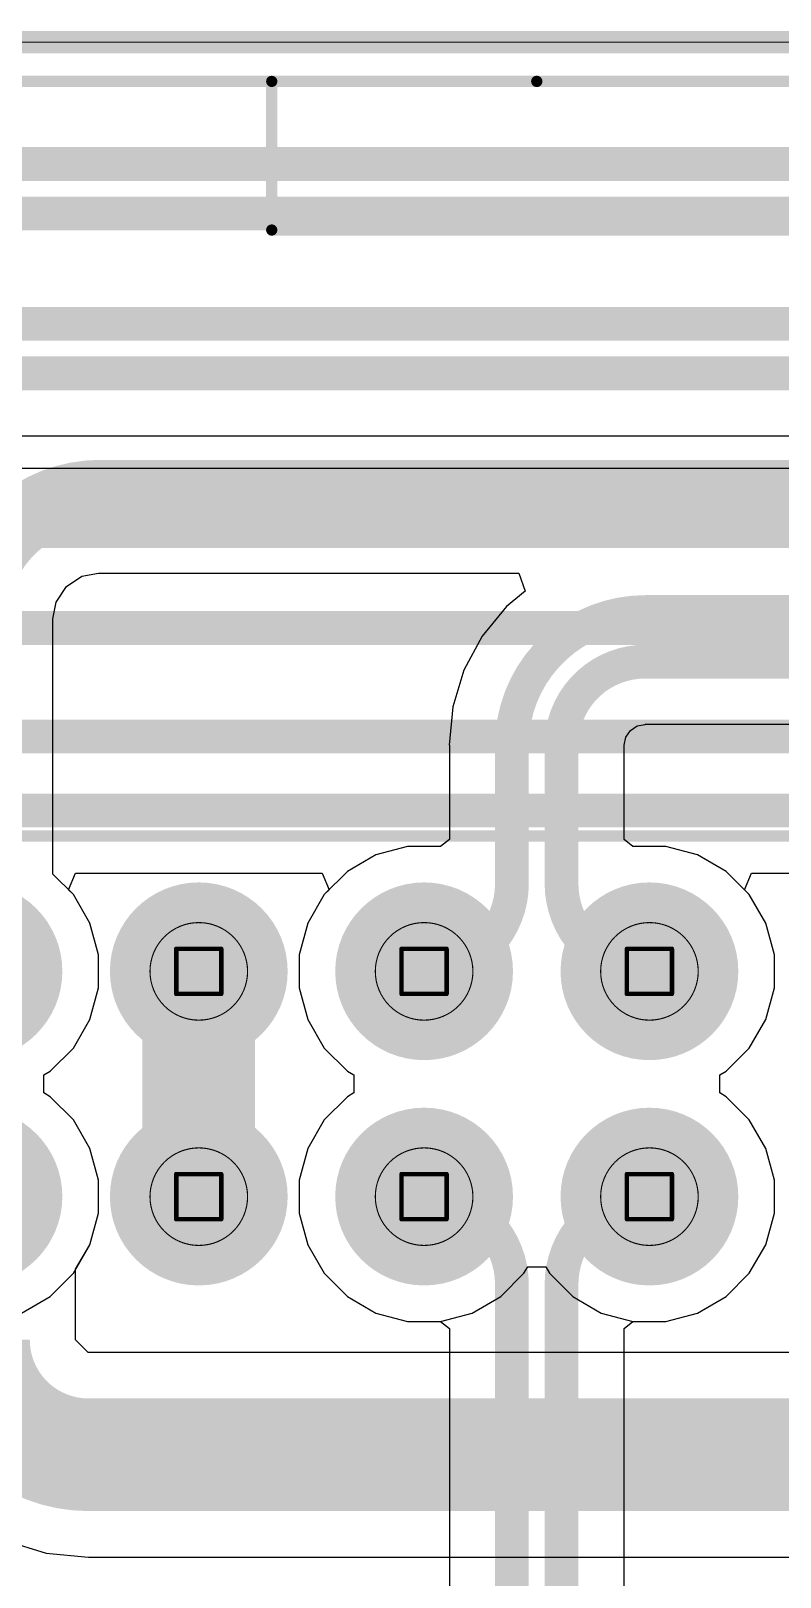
# Model space of a CAD drawing. Header units: inches. Extents: x 0 to 289, y 0 to 168.
# Drawn here: x 38.21 to 46.66, y 82.7 to 100.13 of the extents above; entities that cross this region are included whole.
import ezdxf

# ---------------------------------------------------------------- set-up
doc = ezdxf.new("R2010")
doc.units = ezdxf.units.IN
for name, color, linetype in [('Board Outline', 216, 'Continuous'), ('Bottom Layer', 5, 'Continuous'), ('Bottom Overlay', 54, 'Continuous'), ('Bottom Solder', 6, 'Continuous'), ('Dimension', 6, 'Continuous'), ('Drill Drawing', 1, 'Continuous'), ('Multi-Layer', 9, 'Continuous'), ('Pad Holes', 156, 'Continuous'), ('Top Layer', 1, 'Continuous'), ('Top Solder', 216, 'Continuous')]:
    doc.layers.add(name, color=color, linetype=linetype)

# ---------------------------------------------------------------- blocks, each defined once
blk = doc.blocks.new('SSW_110_02_G_D_RA_N_B_55')
at = {"layer": 'Bottom Layer'}
h = blk.add_hatch(color=5, dxfattribs=at)
edge = h.paths.add_edge_path()
edge.add_arc((-1.27, 1.27), 0.9, 0, 360)
h = blk.add_hatch(color=5, dxfattribs=at)
edge = h.paths.add_edge_path()
edge.add_arc((1.27, 1.27), 0.9, 0, 360)
h = blk.add_hatch(color=5, dxfattribs=at)
edge = h.paths.add_edge_path()
edge.add_arc((3.81, 1.27), 0.9, 0, 360)
h = blk.add_hatch(color=5, dxfattribs=at)
edge = h.paths.add_edge_path()
edge.add_arc((6.35, 1.27), 0.9, 0, 360)
h = blk.add_hatch(color=5, dxfattribs=at)
edge = h.paths.add_edge_path()
edge.add_arc((-1.27, -1.27), 0.9, 0, 360)
h = blk.add_hatch(color=5, dxfattribs=at)
edge = h.paths.add_edge_path()
edge.add_arc((1.27, -1.27), 0.9, 0, 360)
h = blk.add_hatch(color=5, dxfattribs=at)
edge = h.paths.add_edge_path()
edge.add_arc((3.81, -1.27), 0.9, 0, 360)
h = blk.add_hatch(color=5, dxfattribs=at)
edge = h.paths.add_edge_path()
edge.add_arc((6.35, -1.27), 0.9, 0, 360)
at = {"layer": 'Bottom Solder'}
h = blk.add_hatch(color=6, dxfattribs=at)
edge = h.paths.add_edge_path()
edge.add_arc((-1.27, 1.27), 1.002, 0, 360)
h = blk.add_hatch(color=6, dxfattribs=at)
edge = h.paths.add_edge_path()
edge.add_arc((1.27, 1.27), 1.002, 0, 360)
h = blk.add_hatch(color=6, dxfattribs=at)
edge = h.paths.add_edge_path()
edge.add_arc((3.81, 1.27), 1.002, 0, 360)
h = blk.add_hatch(color=6, dxfattribs=at)
edge = h.paths.add_edge_path()
edge.add_arc((6.35, 1.27), 1.002, 0, 360)
h = blk.add_hatch(color=6, dxfattribs=at)
edge = h.paths.add_edge_path()
edge.add_arc((-1.27, -1.27), 1.002, 0, 360)
h = blk.add_hatch(color=6, dxfattribs=at)
edge = h.paths.add_edge_path()
edge.add_arc((1.27, -1.27), 1.002, 0, 360)
h = blk.add_hatch(color=6, dxfattribs=at)
edge = h.paths.add_edge_path()
edge.add_arc((3.81, -1.27), 1.002, 0, 360)
h = blk.add_hatch(color=6, dxfattribs=at)
edge = h.paths.add_edge_path()
edge.add_arc((6.35, -1.27), 1.002, 0, 360)
at = {"layer": 'Multi-Layer'}
h = blk.add_hatch(color=9, dxfattribs=at)
edge = h.paths.add_edge_path()
edge.add_arc((-1.27, 1.27), 0.9, 0, 360)
h = blk.add_hatch(color=9, dxfattribs=at)
edge = h.paths.add_edge_path()
edge.add_arc((1.27, 1.27), 0.9, 0, 360)
h = blk.add_hatch(color=9, dxfattribs=at)
edge = h.paths.add_edge_path()
edge.add_arc((3.81, 1.27), 0.9, 0, 360)
h = blk.add_hatch(color=9, dxfattribs=at)
edge = h.paths.add_edge_path()
edge.add_arc((6.35, 1.27), 0.9, 0, 360)
h = blk.add_hatch(color=9, dxfattribs=at)
edge = h.paths.add_edge_path()
edge.add_arc((-1.27, -1.27), 0.9, 0, 360)
h = blk.add_hatch(color=9, dxfattribs=at)
edge = h.paths.add_edge_path()
edge.add_arc((1.27, -1.27), 0.9, 0, 360)
h = blk.add_hatch(color=9, dxfattribs=at)
edge = h.paths.add_edge_path()
edge.add_arc((3.81, -1.27), 0.9, 0, 360)
h = blk.add_hatch(color=9, dxfattribs=at)
edge = h.paths.add_edge_path()
edge.add_arc((6.35, -1.27), 0.9, 0, 360)
at = {"layer": 'Pad Holes'}
h = blk.add_hatch(color=7, dxfattribs=at)
edge = h.paths.add_edge_path()
edge.add_arc((-1.27, 1.27), 0.52, 0, 360)
h = blk.add_hatch(color=7, dxfattribs=at)
edge = h.paths.add_edge_path()
edge.add_arc((1.27, 1.27), 0.52, 0, 360)
h = blk.add_hatch(color=7, dxfattribs=at)
edge = h.paths.add_edge_path()
edge.add_arc((3.81, 1.27), 0.52, 0, 360)
h = blk.add_hatch(color=7, dxfattribs=at)
edge = h.paths.add_edge_path()
edge.add_arc((-1.27, -1.27), 0.52, 0, 360)
h = blk.add_hatch(color=7, dxfattribs=at)
edge = h.paths.add_edge_path()
edge.add_arc((1.27, -1.27), 0.52, 0, 360)
h = blk.add_hatch(color=7, dxfattribs=at)
edge = h.paths.add_edge_path()
edge.add_arc((3.81, -1.27), 0.52, 0, 360)
at = {"layer": 'Top Layer'}
h = blk.add_hatch(color=1, dxfattribs=at)
edge = h.paths.add_edge_path()
edge.add_arc((-1.27, 1.27), 0.9, 0, 360)
h = blk.add_hatch(color=1, dxfattribs=at)
edge = h.paths.add_edge_path()
edge.add_arc((1.27, 1.27), 0.9, 0, 360)
h = blk.add_hatch(color=1, dxfattribs=at)
edge = h.paths.add_edge_path()
edge.add_arc((3.81, 1.27), 0.9, 0, 360)
h = blk.add_hatch(color=1, dxfattribs=at)
edge = h.paths.add_edge_path()
edge.add_arc((6.35, 1.27), 0.9, 0, 360)
h = blk.add_hatch(color=1, dxfattribs=at)
edge = h.paths.add_edge_path()
edge.add_arc((-1.27, -1.27), 0.9, 0, 360)
h = blk.add_hatch(color=1, dxfattribs=at)
edge = h.paths.add_edge_path()
edge.add_arc((1.27, -1.27), 0.9, 0, 360)
h = blk.add_hatch(color=1, dxfattribs=at)
edge = h.paths.add_edge_path()
edge.add_arc((3.81, -1.27), 0.9, 0, 360)
h = blk.add_hatch(color=1, dxfattribs=at)
edge = h.paths.add_edge_path()
edge.add_arc((6.35, -1.27), 0.9, 0, 360)
at = {"layer": 'Top Solder'}
h = blk.add_hatch(color=216, dxfattribs=at)
edge = h.paths.add_edge_path()
edge.add_arc((-1.27, 1.27), 1.002, 0, 360)
h = blk.add_hatch(color=216, dxfattribs=at)
edge = h.paths.add_edge_path()
edge.add_arc((1.27, 1.27), 1.002, 0, 360)
h = blk.add_hatch(color=216, dxfattribs=at)
edge = h.paths.add_edge_path()
edge.add_arc((3.81, 1.27), 1.002, 0, 360)
h = blk.add_hatch(color=216, dxfattribs=at)
edge = h.paths.add_edge_path()
edge.add_arc((6.35, 1.27), 1.002, 0, 360)
h = blk.add_hatch(color=216, dxfattribs=at)
edge = h.paths.add_edge_path()
edge.add_arc((-1.27, -1.27), 1.002, 0, 360)
h = blk.add_hatch(color=216, dxfattribs=at)
edge = h.paths.add_edge_path()
edge.add_arc((1.27, -1.27), 1.002, 0, 360)
h = blk.add_hatch(color=216, dxfattribs=at)
edge = h.paths.add_edge_path()
edge.add_arc((3.81, -1.27), 1.002, 0, 360)
h = blk.add_hatch(color=216, dxfattribs=at)
edge = h.paths.add_edge_path()
edge.add_arc((6.35, -1.27), 1.002, 0, 360)
at = {"layer": 'Bottom Overlay'}
for points in [[(12.955, -2.794, 0.127, 0.127, 0), (-12.955, -2.794, 0.127, 0.127, 0)], [(2.988, -9.627, 0.127, 0.127, 0), (-2.988, -9.627, 0.127, 0.127, 0)], [(2.988, -9.627, 0.127, 0.127, 0), (2.988, -11.303, 0.127, 0.127, 0)], [(12.955, -11.304, 0.127, 0.127, 0), (-12.955, -11.304, 0.127, 0.127, 0)], [(0, -11.303, 0.127, 0.127, 0), (-2.988, -11.303, 0.127, 0.127, 0)], [(2.988, -11.303, 0.127, 0.127, 0), (0, -11.303, 0.127, 0.127, 0)]]:
    blk.add_lwpolyline(points, format="xyseb", dxfattribs=at)
for points in [[(2.956, -9.627, 0.0635, 0.0635, 1), (3.019, -9.627, 0.0635, 0.0635, 1)], [(2.956, -9.627, 0.0635, 0.0635, 1), (3.019, -9.627, 0.0635, 0.0635, 1)], [(-0.032, -11.303, 0.0635, 0.0635, 1), (0.032, -11.303, 0.0635, 0.0635, 1)], [(-0.032, -11.303, 0.0635, 0.0635, 1), (0.032, -11.303, 0.0635, 0.0635, 1)], [(2.956, -11.303, 0.0635, 0.0635, 1), (3.019, -11.303, 0.0635, 0.0635, 1)], [(2.956, -11.303, 0.0635, 0.0635, 1), (3.019, -11.303, 0.0635, 0.0635, 1)]]:
    blk.add_lwpolyline(points, format="xyseb", close=True, dxfattribs=at)

msp = doc.modelspace()

# ---------------------------------------------------------------- linework, layer by layer
at = {"layer": 'Board Outline'}
msp.add_lwpolyline([(0, 100, 0.254, 0.254, 0), (145.27, 100, 0.254, 0.254, 0)], format="xyseb", dxfattribs=at)
at = {"layer": 'Bottom Layer'}
for p, q in [((38.614, 93.862), (38.787, 93.978)), ((38.787, 93.978), (38.976, 94.015)), ((38.976, 94.015), (38.992, 94.013)), ((38.992, 94.013), (43.713, 94.013)), ((43.713, 94.013), (43.785, 93.81)), ((38.498, 93.688), (38.614, 93.862)), ((43.785, 93.81), (43.574, 93.637)), ((38.46, 93.499), (38.498, 93.688)), ((43.574, 93.637), (43.3, 93.302)), ((38.462, 93.483), (38.46, 93.499)), ((38.462, 90.619), (38.462, 93.483)), ((43.3, 93.302), (43.095, 92.92)), ((43.095, 92.92), (42.97, 92.505)), ((42.97, 92.505), (42.927, 92.074)), ((44.92, 92.164), (44.971, 92.24)), ((44.971, 92.24), (45.047, 92.292)), ((45.047, 92.292), (45.137, 92.309)), ((45.137, 92.309), (45.137, 92.312)), ((45.137, 92.312), (50.797, 92.312)), ((42.927, 92.074), (42.932, 92.074)), ((42.932, 92.074), (42.932, 91.01)), ((44.9, 91.01), (44.9, 92.074)), ((44.9, 92.074), (44.902, 92.074)), ((44.902, 92.074), (44.92, 92.164)), ((42.932, 91.01), (42.831, 90.932)), ((45, 90.932), (44.9, 91.01)), ((42.102, 90.837), (41.781, 90.651)), ((42.46, 90.932), (42.102, 90.837)), ((42.831, 90.932), (42.46, 90.932)), ((45.371, 90.932), (45, 90.932)), ((45.729, 90.837), (45.371, 90.932)), ((46.05, 90.651), (45.729, 90.837)), ((41.781, 90.651), (41.519, 90.389)), ((46.312, 90.389), (46.05, 90.651)), ((38.692, 90.389), (38.462, 90.619)), ((38.878, 90.068), (38.692, 90.389)), ((41.519, 90.389), (41.334, 90.068)), ((46.498, 90.068), (46.312, 90.389)), ((38.974, 89.71), (38.878, 90.068)), ((41.334, 90.068), (41.238, 89.71)), ((46.594, 89.71), (46.498, 90.068)), ((38.974, 89.339), (38.974, 89.71)), ((41.238, 89.71), (41.238, 89.339)), ((46.594, 89.339), (46.594, 89.71)), ((38.878, 88.981), (38.974, 89.339)), ((41.238, 89.339), (41.334, 88.981)), ((46.498, 88.981), (46.594, 89.339)), ((38.692, 88.66), (38.878, 88.981)), ((41.334, 88.981), (41.519, 88.66)), ((46.312, 88.66), (46.498, 88.981)), ((38.43, 88.398), (38.692, 88.66)), ((41.519, 88.66), (41.781, 88.398)), ((46.05, 88.398), (46.312, 88.66)), ((38.358, 88.356), (38.43, 88.398)), ((41.781, 88.398), (41.853, 88.356)), ((45.978, 88.356), (46.05, 88.398)), ((38.358, 88.153), (38.358, 88.356)), ((41.853, 88.356), (41.853, 88.153)), ((45.978, 88.153), (45.978, 88.356)), ((38.43, 88.111), (38.358, 88.153)), ((38.692, 87.849), (38.43, 88.111)), ((41.781, 88.111), (41.519, 87.849)), ((41.853, 88.153), (41.781, 88.111)), ((46.05, 88.111), (45.978, 88.153)), ((46.312, 87.849), (46.05, 88.111)), ((38.878, 87.528), (38.692, 87.849)), ((41.519, 87.849), (41.334, 87.528)), ((46.498, 87.528), (46.312, 87.849)), ((38.974, 87.17), (38.878, 87.528)), ((41.334, 87.528), (41.238, 87.17)), ((46.594, 87.17), (46.498, 87.528)), ((38.974, 86.799), (38.974, 87.17)), ((41.238, 87.17), (41.238, 86.799)), ((46.594, 86.799), (46.594, 87.17)), ((38.878, 86.441), (38.974, 86.799)), ((41.238, 86.799), (41.334, 86.441)), ((46.498, 86.441), (46.594, 86.799)), ((38.718, 86.165), (38.878, 86.441)), ((41.334, 86.441), (41.519, 86.12)), ((46.312, 86.12), (46.498, 86.441)), ((38.718, 85.37), (38.718, 86.165)), ((41.519, 86.12), (41.781, 85.858)), ((43.51, 85.858), (43.772, 86.12)), ((43.772, 86.12), (43.814, 86.192)), ((43.814, 86.192), (44.017, 86.192)), ((44.017, 86.192), (44.059, 86.12)), ((44.059, 86.12), (44.321, 85.858)), ((46.05, 85.858), (46.312, 86.12)), ((41.781, 85.858), (42.102, 85.672)), ((43.189, 85.672), (43.51, 85.858)), ((44.321, 85.858), (44.642, 85.672)), ((45.729, 85.672), (46.05, 85.858)), ((42.102, 85.672), (42.46, 85.577)), ((42.831, 85.577), (43.189, 85.672)), ((44.642, 85.672), (45, 85.577)), ((45.371, 85.577), (45.729, 85.672)), ((42.46, 85.577), (42.831, 85.577)), ((45, 85.577), (45.371, 85.577)), ((38.718, 85.368), (38.718, 85.37)), ((38.859, 85.227), (38.718, 85.368)), ((38.862, 85.227), (38.859, 85.227)), ((49.366, 85.227), (38.862, 85.227)), ((37.924, 83.106), (38.384, 82.966)), ((38.384, 82.966), (38.862, 82.919)), ((38.862, 82.919), (38.862, 82.921)), ((38.862, 82.921), (49.366, 82.921))]:
    msp.add_line(p, q, dxfattribs=at)
for points in [[(2.74, 98.627, 0.381, 0.381, 0), (82.394, 98.627, 0.381, 0.381, 0)], [(2.74, 98.068, 0.381, 0.381, 0), (82.394, 98.068, 0.381, 0.381, 0)], [(7.421, 96.824, 0.381, 0.381, 0), (77.884, 96.824, 0.381, 0.381, 0)], [(11.506, 96.266, 0.381, 0.381, 0), (77.884, 96.266, 0.381, 0.381, 0)], [(37.566, 93.483, 0.762, 0.762, -0.414214), (38.992, 94.91, 0.762, 0.762, 0)], [(38.992, 94.91, 0.762, 0.762, 0), (58.812, 94.91, 0.762, 0.762, 0)], [(43.636, 92.074, 0.381, 0.381, -0.414214), (45.137, 93.575, 0.381, 0.381, 0)], [(45.137, 93.575, 0.381, 0.381, 0), (57.56, 93.575, 0.381, 0.381, 0)], [(44.195, 92.074, 0.381, 0.381, -0.414214), (45.137, 93.016, 0.381, 0.381, 0)], [(45.137, 93.016, 0.381, 0.381, 0), (57.56, 93.016, 0.381, 0.381, 0)], [(43.636, 90.515, 0.381, 0.381, 0), (43.636, 92.074, 0.381, 0.381, 0)], [(44.195, 90.515, 0.381, 0.381, 0), (44.195, 92.074, 0.381, 0.381, 0)], [(43.636, 90.515, 0.381, 0.381, -0.414214), (42.646, 89.524, 0.381, 0.381, 0)], [(45.186, 89.524, 0.381, 0.381, -0.414214), (44.195, 90.515, 0.381, 0.381, 0)], [(40.106, 86.984, 1.27, 1.27, 0), (40.106, 89.524, 1.27, 1.27, 0)], [(38.862, 84.074, 1.27, 1.27, -0.414214), (37.566, 85.37, 1.27, 1.27, 0)], [(38.862, 84.074, 1.27, 1.27, 0), (49.366, 84.074, 1.27, 1.27, 0)]]:
    msp.add_lwpolyline(points, format="xyseb", dxfattribs=at)
for points in [[(38.802, 94.91, 0.381, 0.381, 1), (39.183, 94.91, 0.381, 0.381, 1)], [(38.802, 94.91, 0.381, 0.381, 1), (39.183, 94.91, 0.381, 0.381, 1)], [(45.042, 93.575, 0.191, 0.191, 1), (45.232, 93.575, 0.191, 0.191, 1)], [(45.042, 93.575, 0.191, 0.191, 1), (45.232, 93.575, 0.191, 0.191, 1)], [(45.042, 93.016, 0.191, 0.191, 1), (45.232, 93.016, 0.191, 0.191, 1)], [(45.042, 93.016, 0.191, 0.191, 1), (45.232, 93.016, 0.191, 0.191, 1)], [(43.541, 92.074, 0.191, 0.191, 1), (43.731, 92.074, 0.191, 0.191, 1)], [(43.541, 92.074, 0.191, 0.191, 1), (43.731, 92.074, 0.191, 0.191, 1)], [(44.1, 92.074, 0.191, 0.191, 1), (44.29, 92.074, 0.191, 0.191, 1)], [(44.1, 92.074, 0.191, 0.191, 1), (44.29, 92.074, 0.191, 0.191, 1)], [(43.541, 90.515, 0.191, 0.191, 1), (43.731, 90.515, 0.191, 0.191, 1)], [(43.541, 90.515, 0.191, 0.191, 1), (43.731, 90.515, 0.191, 0.191, 1)], [(44.1, 90.515, 0.191, 0.191, 1), (44.29, 90.515, 0.191, 0.191, 1)], [(44.1, 90.515, 0.191, 0.191, 1), (44.29, 90.515, 0.191, 0.191, 1)], [(39.788, 89.524, 0.635, 0.635, 1), (40.423, 89.524, 0.635, 0.635, 1)], [(42.55, 89.524, 0.191, 0.191, 1), (42.741, 89.524, 0.191, 0.191, 1)], [(45.09, 89.524, 0.191, 0.191, 1), (45.281, 89.524, 0.191, 0.191, 1)], [(39.788, 86.984, 0.635, 0.635, 1), (40.423, 86.984, 0.635, 0.635, 1)], [(38.544, 84.074, 0.635, 0.635, 1), (39.179, 84.074, 0.635, 0.635, 1)], [(38.544, 84.074, 0.635, 0.635, 1), (39.179, 84.074, 0.635, 0.635, 1)]]:
    msp.add_lwpolyline(points, format="xyseb", close=True, dxfattribs=at)
at = {"layer": 'Dimension'}
msp.add_lwpolyline([(0, 100, 0.0127, 0.0127, 0), (145.27, 100, 0.0127, 0.0127, 0)], format="xyseb", dxfattribs=at)
for points in [[(40.656, 89.524, 0.0127, 0.0127, 1), (39.556, 89.524, 0.0127, 0.0127, 1)], [(43.196, 89.524, 0.0127, 0.0127, 1), (42.096, 89.524, 0.0127, 0.0127, 1)], [(45.736, 89.524, 0.0127, 0.0127, 1), (44.636, 89.524, 0.0127, 0.0127, 1)], [(39.552, 89.524, 0.00635, 0.00635, 1), (39.559, 89.524, 0.00635, 0.00635, 1)], [(40.652, 89.524, 0.00635, 0.00635, 1), (40.659, 89.524, 0.00635, 0.00635, 1)], [(42.092, 89.524, 0.00635, 0.00635, 1), (42.099, 89.524, 0.00635, 0.00635, 1)], [(43.192, 89.524, 0.00635, 0.00635, 1), (43.199, 89.524, 0.00635, 0.00635, 1)], [(44.632, 89.524, 0.00635, 0.00635, 1), (44.639, 89.524, 0.00635, 0.00635, 1)], [(45.732, 89.524, 0.00635, 0.00635, 1), (45.739, 89.524, 0.00635, 0.00635, 1)], [(40.656, 86.984, 0.0127, 0.0127, 1), (39.556, 86.984, 0.0127, 0.0127, 1)], [(43.196, 86.984, 0.0127, 0.0127, 1), (42.096, 86.984, 0.0127, 0.0127, 1)], [(45.736, 86.984, 0.0127, 0.0127, 1), (44.636, 86.984, 0.0127, 0.0127, 1)], [(39.552, 86.984, 0.00635, 0.00635, 1), (39.559, 86.984, 0.00635, 0.00635, 1)], [(40.652, 86.984, 0.00635, 0.00635, 1), (40.659, 86.984, 0.00635, 0.00635, 1)], [(42.092, 86.984, 0.00635, 0.00635, 1), (42.099, 86.984, 0.00635, 0.00635, 1)], [(43.192, 86.984, 0.00635, 0.00635, 1), (43.199, 86.984, 0.00635, 0.00635, 1)], [(44.632, 86.984, 0.00635, 0.00635, 1), (44.639, 86.984, 0.00635, 0.00635, 1)], [(45.732, 86.984, 0.00635, 0.00635, 1), (45.739, 86.984, 0.00635, 0.00635, 1)]]:
    msp.add_lwpolyline(points, format="xyseb", close=True, dxfattribs=at)
at = {"layer": 'Drill Drawing'}
for points in [[(39.852, 89.778, 0.0508, 0.0508, 0), (40.36, 89.778, 0.0508, 0.0508, 0)], [(39.852, 89.27, 0.0508, 0.0508, 0), (39.852, 89.778, 0.0508, 0.0508, 0)], [(40.36, 89.27, 0.0508, 0.0508, 0), (40.36, 89.778, 0.0508, 0.0508, 0)], [(42.392, 89.778, 0.0508, 0.0508, 0), (42.9, 89.778, 0.0508, 0.0508, 0)], [(42.392, 89.27, 0.0508, 0.0508, 0), (42.392, 89.778, 0.0508, 0.0508, 0)], [(42.9, 89.27, 0.0508, 0.0508, 0), (42.9, 89.778, 0.0508, 0.0508, 0)], [(44.932, 89.778, 0.0508, 0.0508, 0), (45.44, 89.778, 0.0508, 0.0508, 0)], [(44.932, 89.27, 0.0508, 0.0508, 0), (44.932, 89.778, 0.0508, 0.0508, 0)], [(45.44, 89.27, 0.0508, 0.0508, 0), (45.44, 89.778, 0.0508, 0.0508, 0)], [(39.852, 89.27, 0.0508, 0.0508, 0), (40.36, 89.27, 0.0508, 0.0508, 0)], [(42.392, 89.27, 0.0508, 0.0508, 0), (42.9, 89.27, 0.0508, 0.0508, 0)], [(44.932, 89.27, 0.0508, 0.0508, 0), (45.44, 89.27, 0.0508, 0.0508, 0)], [(39.852, 87.238, 0.0508, 0.0508, 0), (40.36, 87.238, 0.0508, 0.0508, 0)], [(39.852, 86.73, 0.0508, 0.0508, 0), (39.852, 87.238, 0.0508, 0.0508, 0)], [(40.36, 86.73, 0.0508, 0.0508, 0), (40.36, 87.238, 0.0508, 0.0508, 0)], [(42.392, 87.238, 0.0508, 0.0508, 0), (42.9, 87.238, 0.0508, 0.0508, 0)], [(42.392, 86.73, 0.0508, 0.0508, 0), (42.392, 87.238, 0.0508, 0.0508, 0)], [(42.9, 86.73, 0.0508, 0.0508, 0), (42.9, 87.238, 0.0508, 0.0508, 0)], [(44.932, 87.238, 0.0508, 0.0508, 0), (45.44, 87.238, 0.0508, 0.0508, 0)], [(44.932, 86.73, 0.0508, 0.0508, 0), (44.932, 87.238, 0.0508, 0.0508, 0)], [(45.44, 86.73, 0.0508, 0.0508, 0), (45.44, 87.238, 0.0508, 0.0508, 0)], [(39.852, 86.73, 0.0508, 0.0508, 0), (40.36, 86.73, 0.0508, 0.0508, 0)], [(42.392, 86.73, 0.0508, 0.0508, 0), (42.9, 86.73, 0.0508, 0.0508, 0)], [(44.932, 86.73, 0.0508, 0.0508, 0), (45.44, 86.73, 0.0508, 0.0508, 0)]]:
    msp.add_lwpolyline(points, format="xyseb", dxfattribs=at)
for points in [[(39.839, 89.778, 0.0254, 0.0254, 1), (39.864, 89.778, 0.0254, 0.0254, 1)], [(39.839, 89.778, 0.0254, 0.0254, 1), (39.864, 89.778, 0.0254, 0.0254, 1)], [(40.347, 89.778, 0.0254, 0.0254, 1), (40.372, 89.778, 0.0254, 0.0254, 1)], [(40.347, 89.778, 0.0254, 0.0254, 1), (40.372, 89.778, 0.0254, 0.0254, 1)], [(42.379, 89.778, 0.0254, 0.0254, 1), (42.404, 89.778, 0.0254, 0.0254, 1)], [(42.379, 89.778, 0.0254, 0.0254, 1), (42.404, 89.778, 0.0254, 0.0254, 1)], [(42.887, 89.778, 0.0254, 0.0254, 1), (42.912, 89.778, 0.0254, 0.0254, 1)], [(42.887, 89.778, 0.0254, 0.0254, 1), (42.912, 89.778, 0.0254, 0.0254, 1)], [(44.919, 89.778, 0.0254, 0.0254, 1), (44.944, 89.778, 0.0254, 0.0254, 1)], [(44.919, 89.778, 0.0254, 0.0254, 1), (44.944, 89.778, 0.0254, 0.0254, 1)], [(45.427, 89.778, 0.0254, 0.0254, 1), (45.452, 89.778, 0.0254, 0.0254, 1)], [(45.427, 89.778, 0.0254, 0.0254, 1), (45.452, 89.778, 0.0254, 0.0254, 1)], [(39.839, 89.27, 0.0254, 0.0254, 1), (39.864, 89.27, 0.0254, 0.0254, 1)], [(39.839, 89.27, 0.0254, 0.0254, 1), (39.864, 89.27, 0.0254, 0.0254, 1)], [(40.347, 89.27, 0.0254, 0.0254, 1), (40.372, 89.27, 0.0254, 0.0254, 1)], [(40.347, 89.27, 0.0254, 0.0254, 1), (40.372, 89.27, 0.0254, 0.0254, 1)], [(42.379, 89.27, 0.0254, 0.0254, 1), (42.404, 89.27, 0.0254, 0.0254, 1)], [(42.379, 89.27, 0.0254, 0.0254, 1), (42.404, 89.27, 0.0254, 0.0254, 1)], [(42.887, 89.27, 0.0254, 0.0254, 1), (42.912, 89.27, 0.0254, 0.0254, 1)], [(42.887, 89.27, 0.0254, 0.0254, 1), (42.912, 89.27, 0.0254, 0.0254, 1)], [(44.919, 89.27, 0.0254, 0.0254, 1), (44.944, 89.27, 0.0254, 0.0254, 1)], [(44.919, 89.27, 0.0254, 0.0254, 1), (44.944, 89.27, 0.0254, 0.0254, 1)], [(45.427, 89.27, 0.0254, 0.0254, 1), (45.452, 89.27, 0.0254, 0.0254, 1)], [(45.427, 89.27, 0.0254, 0.0254, 1), (45.452, 89.27, 0.0254, 0.0254, 1)], [(39.839, 87.238, 0.0254, 0.0254, 1), (39.864, 87.238, 0.0254, 0.0254, 1)], [(39.839, 87.238, 0.0254, 0.0254, 1), (39.864, 87.238, 0.0254, 0.0254, 1)], [(40.347, 87.238, 0.0254, 0.0254, 1), (40.372, 87.238, 0.0254, 0.0254, 1)], [(40.347, 87.238, 0.0254, 0.0254, 1), (40.372, 87.238, 0.0254, 0.0254, 1)], [(42.379, 87.238, 0.0254, 0.0254, 1), (42.404, 87.238, 0.0254, 0.0254, 1)], [(42.379, 87.238, 0.0254, 0.0254, 1), (42.404, 87.238, 0.0254, 0.0254, 1)], [(42.887, 87.238, 0.0254, 0.0254, 1), (42.912, 87.238, 0.0254, 0.0254, 1)], [(42.887, 87.238, 0.0254, 0.0254, 1), (42.912, 87.238, 0.0254, 0.0254, 1)], [(44.919, 87.238, 0.0254, 0.0254, 1), (44.944, 87.238, 0.0254, 0.0254, 1)], [(44.919, 87.238, 0.0254, 0.0254, 1), (44.944, 87.238, 0.0254, 0.0254, 1)], [(45.427, 87.238, 0.0254, 0.0254, 1), (45.452, 87.238, 0.0254, 0.0254, 1)], [(45.427, 87.238, 0.0254, 0.0254, 1), (45.452, 87.238, 0.0254, 0.0254, 1)], [(39.839, 86.73, 0.0254, 0.0254, 1), (39.864, 86.73, 0.0254, 0.0254, 1)], [(39.839, 86.73, 0.0254, 0.0254, 1), (39.864, 86.73, 0.0254, 0.0254, 1)], [(40.347, 86.73, 0.0254, 0.0254, 1), (40.372, 86.73, 0.0254, 0.0254, 1)], [(40.347, 86.73, 0.0254, 0.0254, 1), (40.372, 86.73, 0.0254, 0.0254, 1)], [(42.379, 86.73, 0.0254, 0.0254, 1), (42.404, 86.73, 0.0254, 0.0254, 1)], [(42.379, 86.73, 0.0254, 0.0254, 1), (42.404, 86.73, 0.0254, 0.0254, 1)], [(42.887, 86.73, 0.0254, 0.0254, 1), (42.912, 86.73, 0.0254, 0.0254, 1)], [(42.887, 86.73, 0.0254, 0.0254, 1), (42.912, 86.73, 0.0254, 0.0254, 1)], [(44.919, 86.73, 0.0254, 0.0254, 1), (44.944, 86.73, 0.0254, 0.0254, 1)], [(44.919, 86.73, 0.0254, 0.0254, 1), (44.944, 86.73, 0.0254, 0.0254, 1)], [(45.427, 86.73, 0.0254, 0.0254, 1), (45.452, 86.73, 0.0254, 0.0254, 1)], [(45.427, 86.73, 0.0254, 0.0254, 1), (45.452, 86.73, 0.0254, 0.0254, 1)]]:
    msp.add_lwpolyline(points, format="xyseb", close=True, dxfattribs=at)
at = {"layer": 'Top Layer'}
for p, q in [((24.569, 95.561), (90.236, 95.561)), ((90.079, 95.193), (24.727, 95.193)), ((38.637, 90.444), (38.715, 90.632)), ((38.715, 90.632), (41.497, 90.632)), ((41.497, 90.632), (41.574, 90.444)), ((46.257, 90.444), (46.335, 90.632)), ((46.335, 90.632), (49.117, 90.632)), ((38.692, 90.389), (38.637, 90.444)), ((38.878, 90.068), (38.692, 90.389)), ((41.519, 90.389), (41.334, 90.068)), ((41.574, 90.444), (41.519, 90.389)), ((46.312, 90.389), (46.257, 90.444)), ((46.498, 90.068), (46.312, 90.389)), ((38.974, 89.71), (38.878, 90.068)), ((41.334, 90.068), (41.238, 89.71)), ((46.594, 89.71), (46.498, 90.068)), ((38.974, 89.339), (38.974, 89.71)), ((41.238, 89.71), (41.238, 89.339)), ((46.594, 89.339), (46.594, 89.71)), ((38.878, 88.981), (38.974, 89.339)), ((41.238, 89.339), (41.334, 88.981)), ((46.498, 88.981), (46.594, 89.339)), ((38.692, 88.66), (38.878, 88.981)), ((41.334, 88.981), (41.519, 88.66)), ((46.312, 88.66), (46.498, 88.981)), ((38.43, 88.398), (38.692, 88.66)), ((41.519, 88.66), (41.781, 88.398)), ((46.05, 88.398), (46.312, 88.66)), ((38.358, 88.356), (38.43, 88.398)), ((41.781, 88.398), (41.853, 88.356)), ((45.978, 88.356), (46.05, 88.398)), ((38.358, 88.153), (38.358, 88.356)), ((41.853, 88.356), (41.853, 88.153)), ((45.978, 88.153), (45.978, 88.356)), ((38.43, 88.111), (38.358, 88.153)), ((38.692, 87.849), (38.43, 88.111)), ((41.781, 88.111), (41.519, 87.849)), ((41.853, 88.153), (41.781, 88.111)), ((46.05, 88.111), (45.978, 88.153)), ((46.312, 87.849), (46.05, 88.111)), ((38.878, 87.528), (38.692, 87.849)), ((41.519, 87.849), (41.334, 87.528)), ((46.498, 87.528), (46.312, 87.849)), ((38.974, 87.17), (38.878, 87.528)), ((41.334, 87.528), (41.238, 87.17)), ((46.594, 87.17), (46.498, 87.528)), ((38.974, 86.799), (38.974, 87.17)), ((41.238, 87.17), (41.238, 86.799)), ((46.594, 86.799), (46.594, 87.17)), ((38.878, 86.441), (38.974, 86.799)), ((41.238, 86.799), (41.334, 86.441)), ((46.498, 86.441), (46.594, 86.799)), ((38.692, 86.12), (38.878, 86.441)), ((41.334, 86.441), (41.519, 86.12)), ((46.312, 86.12), (46.498, 86.441)), ((38.43, 85.858), (38.692, 86.12)), ((41.519, 86.12), (41.781, 85.858)), ((46.05, 85.858), (46.312, 86.12)), ((38.109, 85.672), (38.43, 85.858)), ((41.781, 85.858), (42.102, 85.672)), ((45.729, 85.672), (46.05, 85.858)), ((42.102, 85.672), (42.46, 85.577)), ((45.371, 85.577), (45.729, 85.672)), ((42.46, 85.577), (42.831, 85.577)), ((42.831, 85.577), (42.932, 85.499)), ((42.932, 85.499), (42.932, 81.672)), ((44.9, 85.499), (45, 85.577)), ((44.9, 76.734), (44.9, 85.499)), ((45, 85.577), (45.371, 85.577))]:
    msp.add_line(p, q, dxfattribs=at)
for points in [[(2.688, 98.627, 0.381, 0.381, 0), (104.292, 98.627, 0.381, 0.381, 0)], [(10.146, 98.068, 0.381, 0.381, 0), (104.292, 98.068, 0.381, 0.381, 0)], [(20.146, 96.824, 0.381, 0.381, 0), (102.368, 96.824, 0.381, 0.381, 0)], [(20.146, 96.266, 0.381, 0.381, 0), (92.781, 96.266, 0.381, 0.381, 0)], [(24.006, 94.488, 0.381, 0.381, 0), (90.8, 94.488, 0.381, 0.381, 0)], [(22.05, 93.396, 0.381, 0.381, 0), (89.484, 93.396, 0.381, 0.381, 0)], [(36.15, 92.173, 0.381, 0.381, 0), (63.538, 92.173, 0.381, 0.381, 0)], [(37.129, 91.337, 0.381, 0.381, 0), (63.343, 91.337, 0.381, 0.381, 0)], [(42.646, 86.984, 0.381, 0.381, -0.414214), (43.636, 85.994, 0.381, 0.381, 0)], [(44.195, 85.994, 0.381, 0.381, -0.414214), (45.186, 86.984, 0.381, 0.381, 0)], [(43.636, 81.672, 0.381, 0.381, 0), (43.636, 85.994, 0.381, 0.381, 0)], [(44.195, 76.734, 0.381, 0.381, 0), (44.195, 85.994, 0.381, 0.381, 0)]]:
    msp.add_lwpolyline(points, format="xyseb", dxfattribs=at)
for points in [[(42.55, 86.984, 0.191, 0.191, 1), (42.741, 86.984, 0.191, 0.191, 1)], [(45.09, 86.984, 0.191, 0.191, 1), (45.281, 86.984, 0.191, 0.191, 1)], [(43.541, 85.994, 0.191, 0.191, 1), (43.731, 85.994, 0.191, 0.191, 1)], [(43.541, 85.994, 0.191, 0.191, 1), (43.731, 85.994, 0.191, 0.191, 1)], [(44.1, 85.994, 0.191, 0.191, 1), (44.29, 85.994, 0.191, 0.191, 1)], [(44.1, 85.994, 0.191, 0.191, 1), (44.29, 85.994, 0.191, 0.191, 1)]]:
    msp.add_lwpolyline(points, format="xyseb", close=True, dxfattribs=at)

# ---------------------------------------------------------------- block references
at = {"rotation": 180}
msp.add_blockref('SSW_110_02_G_D_RA_N_B_55', (43.916, 88.255), dxfattribs=at)

doc.saveas('drawing.dxf')
